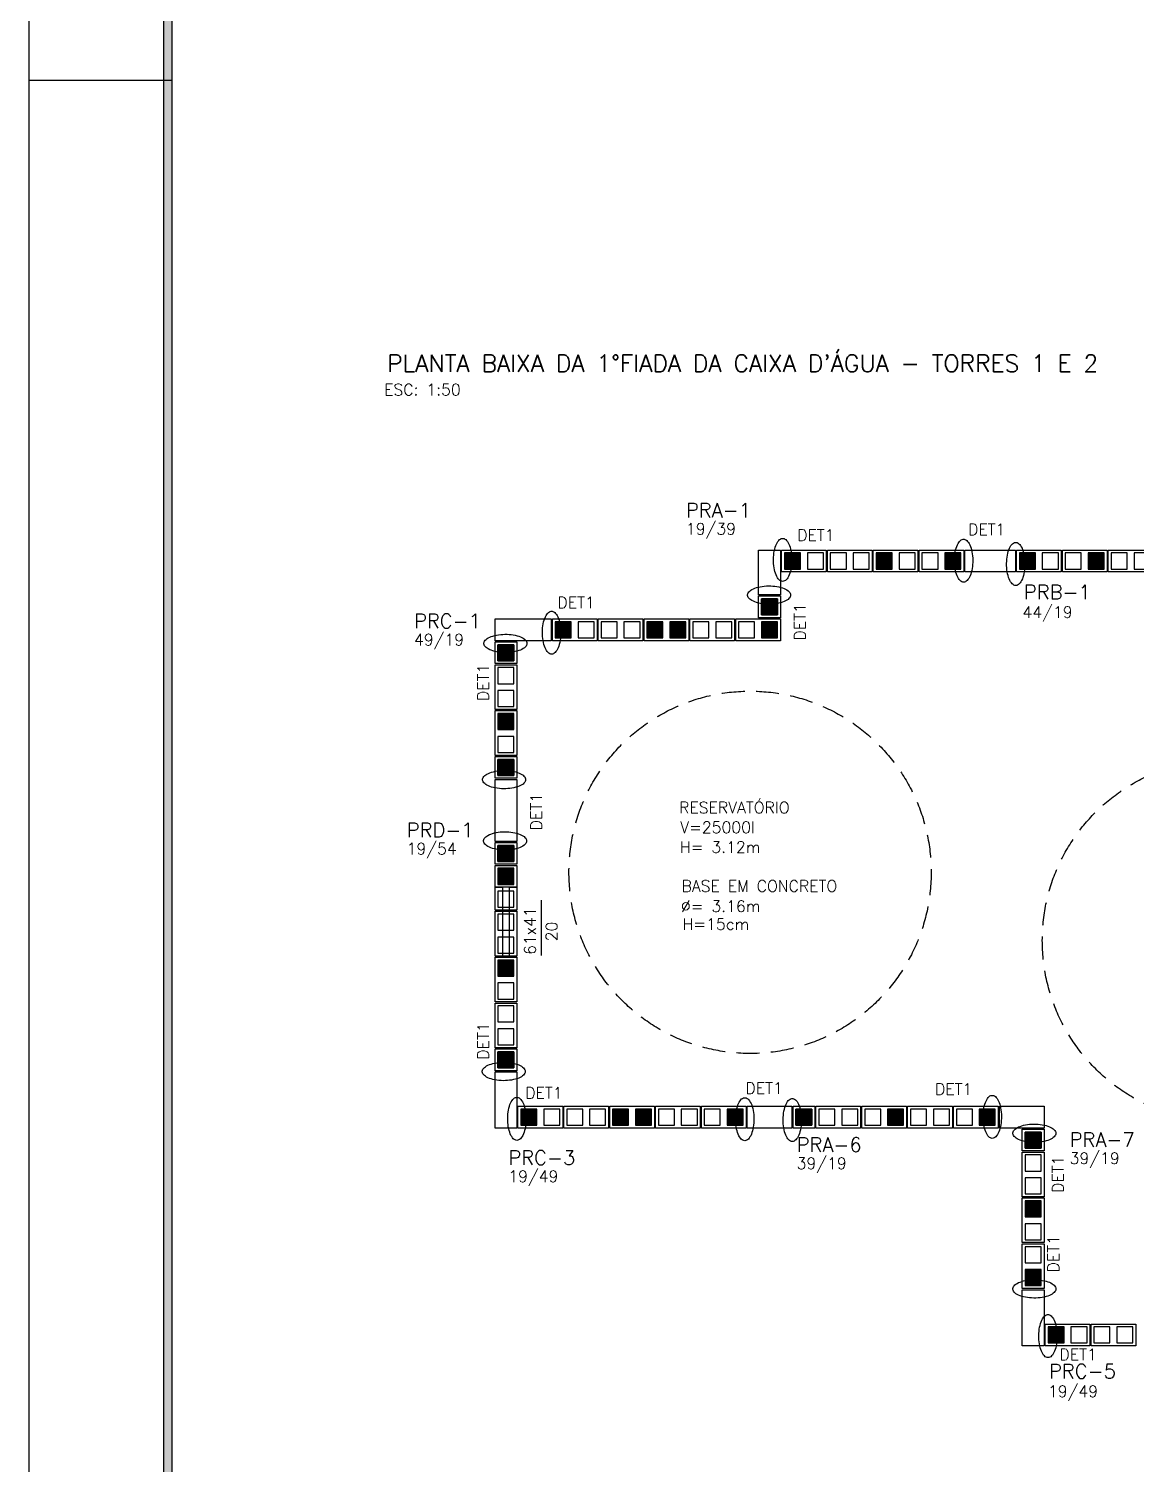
# Model space of a CAD drawing. Extents: x -334 to 5611, y 589 to 4794.
# Drawn here: x -334 to 632, y 2352 to 3604 of the extents above; entities that cross this region are included whole.
import ezdxf

# ---------------------------------------------------------------- set-up
doc = ezdxf.new("R2010")
doc.units = 0
doc.header["$LTSCALE"] = 100
doc.header["$MEASUREMENT"] = 0
doc.linetypes.add('ESTILO_TQS_0002', pattern=[0.3, 0.2, -0.1])
doc.layers.get('0').update_dxf_attribs({"color": 245, "linetype": 'CONTINUOUS'})
for name, color, linetype in [('12', 7, 'CONTINUOUS'), ('16', 5, 'CONTINUOUS'), ('207', 1, 'CONTINUOUS'), ('210', 7, 'ESTILO_TQS_0002'), ('216', 2, 'CONTINUOUS'), ('217', 3, 'CONTINUOUS'), ('221', 102, 'CONTINUOUS'), ('227', 3, 'CONTINUOUS'), ('231', 4, 'CONTINUOUS'), ('241', 7, 'CONTINUOUS'), ('3', 1, 'CONTINUOUS'), ('9', 3, 'CONTINUOUS')]:
    doc.layers.add(name, color=color, linetype=linetype)
doc.styles.get("Standard").update_dxf_attribs({"font": 'ROMANS.SHX'})

# ---------------------------------------------------------------- blocks, each defined once
blk = doc.blocks.new('B193919P', base_point=(-1203.916934, 902.886916))
at = {"layer": '216'}
blk.add_lwpolyline([(-1184.416934, 893.386916), (-1223.416934, 893.386916), (-1223.416934, 912.386916), (-1184.416934, 912.386916), (-1184.416934, 893.386916)], dxfattribs=at)
at = {"layer": '216', "linetype": 'ESTILO_TQS_0002'}
for points in [[(-1220.916934, 895.886916), (-1206.916934, 895.886916), (-1206.916934, 909.886916), (-1220.916934, 909.886916), (-1220.916934, 895.886916)], [(-1200.916934, 895.886916), (-1186.916934, 895.886916), (-1186.916934, 909.886916), (-1200.916934, 909.886916), (-1200.916934, 895.886916)]]:
    blk.add_lwpolyline(points, dxfattribs=at)
blk = doc.blocks.new('B191919P', base_point=(-1267.239216, 903.446329))
at = {"layer": '217'}
blk.add_lwpolyline([(-1257.739216, 912.946329), (-1257.739216, 893.946329), (-1276.739216, 893.946329), (-1276.739216, 912.946329), (-1257.739216, 912.946329)], dxfattribs=at)
at = {"layer": '217', "linetype": 'ESTILO_TQS_0002'}
blk.add_lwpolyline([(-1260.239216, 910.446329), (-1260.239216, 896.446329), (-1274.239216, 896.446329), (-1274.239216, 910.446329), (-1260.239216, 910.446329)], dxfattribs=at)
at = {"layer": '217'}
blk.add_circle((-1267.239216, 896.446329), 0.1, dxfattribs=at)
blk = doc.blocks.new('G10_14X14', base_point=(185.822034, 240.80352))
at = {"layer": '207'}
blk.add_circle((185.822034, 240.80352), 1.25, dxfattribs=at)
at = {"layer": '227'}
for p, q in [((192.572034, 247.55352), (179.072034, 247.55352)), ((179.072034, 247.55352), (179.072034, 234.05352)), ((192.322034, 247.30352), (179.322034, 247.30352)), ((179.322034, 247.30352), (179.322034, 234.30352)), ((192.072034, 247.05352), (179.572034, 247.05352)), ((179.572034, 247.05352), (179.572034, 234.55352)), ((191.822034, 246.80352), (179.822034, 246.80352)), ((179.822034, 246.80352), (179.822034, 234.80352)), ((191.572034, 246.55352), (180.072034, 246.55352)), ((180.072034, 246.55352), (180.072034, 235.05352)), ((191.322034, 246.30352), (180.322034, 246.30352)), ((180.322034, 246.30352), (180.322034, 235.30352)), ((191.072034, 246.05352), (180.572034, 246.05352)), ((180.572034, 246.05352), (180.572034, 235.55352)), ((190.822034, 245.80352), (180.822034, 245.80352)), ((180.822034, 245.80352), (180.822034, 235.80352)), ((190.572034, 245.55352), (181.072034, 245.55352)), ((181.072034, 245.55352), (181.072034, 236.05352)), ((190.322034, 245.30352), (181.322034, 245.30352)), ((181.322034, 245.30352), (181.322034, 236.30352)), ((190.072034, 245.05352), (181.572034, 245.05352)), ((181.572034, 245.05352), (181.572034, 236.55352)), ((189.822034, 244.80352), (181.822034, 244.80352)), ((181.822034, 244.80352), (181.822034, 236.80352)), ((189.572034, 244.55352), (182.072034, 244.55352)), ((182.072034, 244.55352), (182.072034, 237.05352)), ((189.322034, 244.30352), (182.322034, 244.30352)), ((182.322034, 244.30352), (182.322034, 237.30352)), ((189.072034, 244.05352), (182.572034, 244.05352)), ((182.572034, 244.05352), (182.572034, 237.55352)), ((188.822034, 243.80352), (182.822034, 243.80352)), ((182.822034, 243.80352), (182.822034, 237.80352)), ((188.572034, 243.55352), (183.072034, 243.55352)), ((183.072034, 243.55352), (183.072034, 238.05352)), ((183.072034, 238.05352), (188.572034, 238.05352)), ((188.322034, 243.30352), (183.322034, 243.30352)), ((183.322034, 243.30352), (183.322034, 238.30352)), ((183.322034, 238.30352), (188.322034, 238.30352)), ((188.072034, 243.05352), (183.572034, 243.05352)), ((183.572034, 243.05352), (183.572034, 238.55352)), ((183.572034, 238.55352), (188.072034, 238.55352)), ((187.822034, 242.80352), (183.822034, 242.80352)), ((183.822034, 242.80352), (183.822034, 238.80352)), ((183.822034, 238.80352), (187.822034, 238.80352)), ((187.572034, 242.55352), (184.072034, 242.55352)), ((184.072034, 242.55352), (184.072034, 239.05352)), ((184.072034, 239.05352), (187.572034, 239.05352)), ((187.322034, 242.30352), (184.322034, 242.30352)), ((184.322034, 242.30352), (184.322034, 239.30352)), ((184.322034, 239.30352), (187.322034, 239.30352)), ((187.072034, 242.05352), (184.572034, 242.05352)), ((184.572034, 242.05352), (184.572034, 239.55352)), ((184.572034, 239.55352), (187.072034, 239.55352)), ((187.072034, 239.55352), (187.072034, 242.05352)), ((187.322034, 239.30352), (187.322034, 242.30352)), ((187.572034, 239.05352), (187.572034, 242.55352)), ((187.822034, 238.80352), (187.822034, 242.80352)), ((188.072034, 238.55352), (188.072034, 243.05352)), ((188.322034, 238.30352), (188.322034, 243.30352)), ((188.572034, 238.05352), (188.572034, 243.55352)), ((188.822034, 237.80352), (188.822034, 243.80352)), ((189.072034, 237.55352), (189.072034, 244.05352)), ((189.322034, 237.30352), (189.322034, 244.30352)), ((189.572034, 237.05352), (189.572034, 244.55352)), ((189.822034, 236.80352), (189.822034, 244.80352)), ((190.072034, 236.55352), (190.072034, 245.05352)), ((190.322034, 236.30352), (190.322034, 245.30352)), ((190.572034, 236.05352), (190.572034, 245.55352)), ((190.822034, 235.80352), (190.822034, 245.80352)), ((191.072034, 235.55352), (191.072034, 246.05352)), ((191.322034, 235.30352), (191.322034, 246.30352)), ((191.572034, 235.05352), (191.572034, 246.55352)), ((191.822034, 234.80352), (191.822034, 246.80352)), ((192.072034, 234.55352), (192.072034, 247.05352)), ((192.322034, 234.30352), (192.322034, 247.30352)), ((192.572034, 234.05352), (192.572034, 247.55352)), ((179.072034, 234.05352), (192.572034, 234.05352)), ((179.322034, 234.30352), (192.322034, 234.30352)), ((179.572034, 234.55352), (192.072034, 234.55352)), ((179.822034, 234.80352), (191.822034, 234.80352)), ((180.072034, 235.05352), (191.572034, 235.05352)), ((180.322034, 235.30352), (191.322034, 235.30352)), ((180.572034, 235.55352), (191.072034, 235.55352)), ((180.822034, 235.80352), (190.822034, 235.80352)), ((181.072034, 236.05352), (190.572034, 236.05352)), ((181.322034, 236.30352), (190.322034, 236.30352)), ((181.572034, 236.55352), (190.072034, 236.55352)), ((181.822034, 236.80352), (189.822034, 236.80352)), ((182.072034, 237.05352), (189.572034, 237.05352)), ((182.322034, 237.30352), (189.322034, 237.30352)), ((182.572034, 237.55352), (189.072034, 237.55352)), ((182.822034, 237.80352), (188.822034, 237.80352))]:
    blk.add_line(p, q, dxfattribs=at)
blk.add_lwpolyline([(192.822034, 233.80352), (192.822034, 247.80352), (178.822034, 247.80352), (178.822034, 233.80352), (192.822034, 233.80352)], dxfattribs=at)
at = {"layer": '207'}
blk.add_text('10', height=1, dxfattribs=at).set_placement((184.996223, 240.346263))

msp = doc.modelspace()

# ---------------------------------------------------------------- linework, layer by layer
msp.add_line((-334.197108, 3558.673244), (-209.197108, 3558.673244))
for points in [[(-334.197108, 588.673244), (5610.802892, 588.673244), (5610.802892, 4793.673244), (-334.197108, 4793.673244), (-334.197108, 588.673244)], [(5560.802892, 638.673244), (5560.802892, 631.673244), (-216.197108, 631.673244), (-216.197108, 4750.673244), (5560.802892, 4750.673244), (5560.802892, 4743.673244), (-209.197108, 4743.673244), (-209.197108, 638.673244), (5560.802892, 638.673244)], [(-209.197108, 638.673244), (5560.802892, 638.673244), (5560.802892, 4743.673244), (-209.197108, 4743.673244), (-209.197108, 638.673244)], [(323.656157, 3121.521675), (322.859613, 3121.614957), (322.070987, 3121.893877), (321.298114, 3122.355663), (320.548677, 3122.995726), (319.830123, 3123.807704), (319.149594, 3124.783527), (318.513853, 3125.913497), (317.929219, 3127.186384), (317.401502, 3128.589538), (316.935946, 3130.109013), (316.537179, 3131.729708), (316.209163, 3133.435516), (315.955159, 3135.209484), (315.777691, 3137.033981), (315.678522, 3138.890875), (315.658639, 3140.761711), (315.718239, 3142.627896), (315.85673, 3144.470882), (316.072734, 3146.272354), (316.364106, 3148.014408), (316.72795, 3149.679729), (317.160649, 3151.251769), (317.657904, 3152.714902), (318.214772, 3154.054588), (318.825719, 3155.257512), (319.484673, 3156.311719), (320.185085, 3157.206732), (320.919994, 3157.933655), (321.682096, 3158.485265), (322.463818, 3158.85608), (323.257389, 3159.042413), (324.054924, 3159.042413), (324.848495, 3158.85608), (325.630217, 3158.485265), (326.392319, 3157.933655), (327.127228, 3157.206732), (327.82764, 3156.311719), (328.486594, 3155.257512), (329.097541, 3154.054588), (329.654409, 3152.714902), (330.151664, 3151.251769), (330.584363, 3149.679729), (330.948207, 3148.014408), (331.239579, 3146.272354), (331.455583, 3144.470882), (331.594074, 3142.627896), (331.653674, 3140.761711), (331.633791, 3138.890875), (331.534622, 3137.033981), (331.357154, 3135.209484), (331.10315, 3133.435516), (330.775134, 3131.729708), (330.376367, 3130.109013), (329.910811, 3128.589538), (329.383094, 3127.186384), (328.79846, 3125.913497), (328.162719, 3124.783527), (327.48219, 3123.807704), (326.763636, 3122.995726), (326.014199, 3122.355663), (325.241326, 3121.893877), (324.4527, 3121.614957), (323.656157, 3121.521675)], [(481.512864, 3120.778355), (480.716321, 3120.871637), (479.927694, 3121.150558), (479.154821, 3121.612344), (478.405384, 3122.252406), (477.68683, 3123.064384), (477.006301, 3124.040207), (476.370561, 3125.170177), (475.785926, 3126.443065), (475.258209, 3127.846218), (474.792653, 3129.365693), (474.393886, 3130.986388), (474.06587, 3132.692197), (473.811866, 3134.466164), (473.634398, 3136.290662), (473.53523, 3138.147556), (473.515347, 3140.018391), (473.574946, 3141.884576), (473.713437, 3143.727563), (473.929441, 3145.529035), (474.220814, 3147.271088), (474.584657, 3148.93641), (475.017357, 3150.508449), (475.514611, 3151.971582), (476.071479, 3153.311268), (476.682426, 3154.514192), (477.34138, 3155.568399), (478.041792, 3156.463412), (478.776701, 3157.190336), (479.538804, 3157.741946), (480.320525, 3158.11276), (481.114097, 3158.299093), (481.911631, 3158.299093), (482.705202, 3158.11276), (483.486924, 3157.741946), (484.249026, 3157.190336), (484.983935, 3156.463412), (485.684347, 3155.568399), (486.343301, 3154.514192), (486.954248, 3153.311268), (487.511116, 3151.971582), (488.008371, 3150.508449), (488.44107, 3148.93641), (488.804914, 3147.271088), (489.096286, 3145.529035), (489.312291, 3143.727563), (489.450781, 3141.884576), (489.510381, 3140.018391), (489.490498, 3138.147556), (489.39133, 3136.290662), (489.213861, 3134.466164), (488.959857, 3132.692197), (488.631842, 3130.986388), (488.233074, 3129.365693), (487.767519, 3127.846218), (487.239801, 3126.443065), (486.655167, 3125.170177), (486.019426, 3124.040207), (485.338897, 3123.064384), (484.620344, 3122.252406), (483.870906, 3121.612344), (483.098034, 3121.150558), (482.309407, 3120.871637), (481.512864, 3120.778355)], [(527.04554, 3117.997734), (526.248997, 3118.091016), (525.46037, 3118.369936), (524.687498, 3118.831722), (523.93806, 3119.471785), (523.219507, 3120.283763), (522.538978, 3121.259586), (521.903237, 3122.389556), (521.318603, 3123.662443), (520.790886, 3125.065597), (520.32533, 3126.585072), (519.926563, 3128.205767), (519.598547, 3129.911575), (519.344543, 3131.685543), (519.167075, 3133.51004), (519.067906, 3135.366934), (519.048023, 3137.23777), (519.107623, 3139.103955), (519.246113, 3140.946941), (519.462118, 3142.748413), (519.75349, 3144.490467), (520.117334, 3146.155788), (520.550033, 3147.727828), (521.047288, 3149.190961), (521.604156, 3150.530647), (522.215103, 3151.733571), (522.874057, 3152.787778), (523.574469, 3153.682791), (524.309378, 3154.409714), (525.07148, 3154.961324), (525.853202, 3155.332139), (526.646773, 3155.518472), (527.444308, 3155.518472), (528.237879, 3155.332139), (529.0196, 3154.961324), (529.781703, 3154.409714), (530.516612, 3153.682791), (531.217024, 3152.787778), (531.875978, 3151.733571), (532.486925, 3150.530647), (533.043793, 3149.190961), (533.541047, 3147.727828), (533.973747, 3146.155788), (534.337591, 3144.490467), (534.628963, 3142.748413), (534.844967, 3140.946941), (534.983458, 3139.103955), (535.043058, 3137.23777), (535.023174, 3135.366934), (534.924006, 3133.51004), (534.746538, 3131.685543), (534.492534, 3129.911575), (534.164518, 3128.205767), (533.765751, 3126.585072), (533.300195, 3125.065597), (532.772478, 3123.662443), (532.187844, 3122.389556), (531.552103, 3121.259586), (530.871574, 3120.283763), (530.15302, 3119.471785), (529.403583, 3118.831722), (528.63071, 3118.369936), (527.842083, 3118.091016), (527.04554, 3117.997734)], [(330.601014, 3109.600394), (330.507732, 3108.803851), (330.228812, 3108.015224), (329.767025, 3107.242352), (329.126963, 3106.492914), (328.314985, 3105.774361), (327.339162, 3105.093832), (326.209192, 3104.458091), (324.936305, 3103.873457), (323.533151, 3103.345739), (322.013676, 3102.880184), (320.392981, 3102.481416), (318.687173, 3102.153401), (316.913205, 3101.899397), (315.088708, 3101.721929), (313.231814, 3101.62276), (311.360978, 3101.602877), (309.494793, 3101.662477), (307.651807, 3101.800967), (305.850335, 3102.016972), (304.108281, 3102.308344), (302.442959, 3102.672188), (300.87092, 3103.104887), (299.407787, 3103.602142), (298.068101, 3104.15901), (296.865177, 3104.769957), (295.81097, 3105.428911), (294.915957, 3106.129323), (294.189033, 3106.864232), (293.637423, 3107.626334), (293.266609, 3108.408056), (293.080276, 3109.201627), (293.080276, 3109.999162), (293.266609, 3110.792733), (293.637423, 3111.574454), (294.189033, 3112.336557), (294.915957, 3113.071466), (295.81097, 3113.771878), (296.865177, 3114.430832), (298.068101, 3115.041779), (299.407787, 3115.598647), (300.87092, 3116.095901), (302.442959, 3116.528601), (304.108281, 3116.892445), (305.850335, 3117.183817), (307.651807, 3117.399821), (309.494793, 3117.538312), (311.360978, 3117.597911), (313.231814, 3117.578028), (315.088708, 3117.47886), (316.913205, 3117.301392), (318.687173, 3117.047388), (320.392981, 3116.719372), (322.013676, 3116.320605), (323.533151, 3115.855049), (324.936305, 3115.327332), (326.209192, 3114.742698), (327.339162, 3114.106957), (328.314985, 3113.426428), (329.126963, 3112.707874), (329.767025, 3111.958437), (330.228812, 3111.185564), (330.507732, 3110.396937), (330.601014, 3109.600394)], [(122.04554, 3057.997734), (121.248997, 3058.091016), (120.46037, 3058.369936), (119.687498, 3058.831722), (118.93806, 3059.471785), (118.219507, 3060.283763), (117.538978, 3061.259586), (116.903237, 3062.389556), (116.318603, 3063.662443), (115.790886, 3065.065597), (115.32533, 3066.585072), (114.926563, 3068.205767), (114.598547, 3069.911575), (114.344543, 3071.685543), (114.167075, 3073.51004), (114.067906, 3075.366934), (114.048023, 3077.23777), (114.107623, 3079.103955), (114.246113, 3080.946941), (114.462118, 3082.748413), (114.75349, 3084.490467), (115.117334, 3086.155788), (115.550033, 3087.727828), (116.047288, 3089.190961), (116.604156, 3090.530647), (117.215103, 3091.733571), (117.874057, 3092.787778), (118.574469, 3093.682791), (119.309378, 3094.409714), (120.07148, 3094.961324), (120.853202, 3095.332139), (121.646773, 3095.518472), (122.444308, 3095.518472), (123.237879, 3095.332139), (124.0196, 3094.961324), (124.781703, 3094.409714), (125.516612, 3093.682791), (126.217024, 3092.787778), (126.875978, 3091.733571), (127.486925, 3090.530647), (128.043793, 3089.190961), (128.541047, 3087.727828), (128.973747, 3086.155788), (129.337591, 3084.490467), (129.628963, 3082.748413), (129.844967, 3080.946941), (129.983458, 3079.103955), (130.043058, 3077.23777), (130.023174, 3075.366934), (129.924006, 3073.51004), (129.746538, 3071.685543), (129.492534, 3069.911575), (129.164518, 3068.205767), (128.765751, 3066.585072), (128.300195, 3065.065597), (127.772478, 3063.662443), (127.187844, 3062.389556), (126.552103, 3061.259586), (125.871574, 3060.283763), (125.15302, 3059.471785), (124.403583, 3058.831722), (123.63071, 3058.369936), (122.842083, 3058.091016), (122.04554, 3057.997734)], [(100.570073, 3067.418904), (100.47679, 3066.62236), (100.19787, 3065.833734), (99.736084, 3065.060861), (99.096022, 3064.311424), (98.284044, 3063.59287), (97.308221, 3062.912341), (96.178251, 3062.2766), (94.905363, 3061.691966), (93.50221, 3061.164249), (91.982735, 3060.698693), (90.362039, 3060.299926), (88.656231, 3059.97191), (86.882264, 3059.717906), (85.057766, 3059.540438), (83.200872, 3059.441269), (81.330036, 3059.421386), (79.463852, 3059.480986), (77.620865, 3059.619477), (75.819393, 3059.835481), (74.07734, 3060.126853), (72.412018, 3060.490697), (70.839979, 3060.923396), (69.376846, 3061.420651), (68.03716, 3061.977519), (66.834236, 3062.588466), (65.780029, 3063.24742), (64.885016, 3063.947832), (64.158092, 3064.682741), (63.606482, 3065.444843), (63.235668, 3066.226565), (63.049335, 3067.020136), (63.049335, 3067.817671), (63.235668, 3068.611242), (63.606482, 3069.392964), (64.158092, 3070.155066), (64.885016, 3070.889975), (65.780029, 3071.590387), (66.834236, 3072.249341), (68.03716, 3072.860288), (69.376846, 3073.417156), (70.839979, 3073.914411), (72.412018, 3074.34711), (74.07734, 3074.710954), (75.819393, 3075.002326), (77.620865, 3075.21833), (79.463852, 3075.356821), (81.330036, 3075.416421), (83.200872, 3075.396538), (85.057766, 3075.297369), (86.882264, 3075.119901), (88.656231, 3074.865897), (90.362039, 3074.537881), (91.982735, 3074.139114), (93.50221, 3073.673558), (94.905363, 3073.145841), (96.178251, 3072.561207), (97.308221, 3071.925466), (98.284044, 3071.244937), (99.096022, 3070.526383), (99.736084, 3069.776946), (100.19787, 3069.004073), (100.47679, 3068.215447), (100.570073, 3067.418904)], [(99.391639, 2948.654184), (99.298357, 2947.857641), (99.019436, 2947.069014), (98.55765, 2946.296142), (97.917588, 2945.546704), (97.10561, 2944.828151), (96.129787, 2944.147622), (94.999817, 2943.511881), (93.72693, 2942.927247), (92.323776, 2942.399529), (90.804301, 2941.933974), (89.183606, 2941.535206), (87.477798, 2941.207191), (85.70383, 2940.953187), (83.879332, 2940.775718), (82.022439, 2940.67655), (80.151603, 2940.656667), (78.285418, 2940.716267), (76.442431, 2940.854757), (74.640959, 2941.070762), (72.898906, 2941.362134), (71.233584, 2941.725978), (69.661545, 2942.158677), (68.198412, 2942.655932), (66.858726, 2943.2128), (65.655802, 2943.823747), (64.601595, 2944.482701), (63.706582, 2945.183113), (62.979658, 2945.918022), (62.428048, 2946.680124), (62.057234, 2947.461845), (61.870901, 2948.255417), (61.870901, 2949.052951), (62.057234, 2949.846523), (62.428048, 2950.628244), (62.979658, 2951.390347), (63.706582, 2952.125256), (64.601595, 2952.825668), (65.655802, 2953.484622), (66.858726, 2954.095569), (68.198412, 2954.652437), (69.661545, 2955.149691), (71.233584, 2955.582391), (72.898906, 2955.946234), (74.640959, 2956.237606), (76.442431, 2956.453611), (78.285418, 2956.592102), (80.151603, 2956.651701), (82.022439, 2956.631818), (83.879332, 2956.53265), (85.70383, 2956.355182), (87.477798, 2956.101178), (89.183606, 2955.773162), (90.804301, 2955.374395), (92.323776, 2954.908839), (93.72693, 2954.381122), (94.999817, 2953.796487), (96.129787, 2953.160747), (97.10561, 2952.480218), (97.917588, 2951.761664), (98.55765, 2951.012227), (99.019436, 2950.239354), (99.298357, 2949.450727), (99.391639, 2948.654184)], [(100.260508, 2895.211), (100.167226, 2894.414457), (99.888305, 2893.62583), (99.426519, 2892.852958), (98.786457, 2892.10352), (97.974479, 2891.384967), (96.998656, 2890.704438), (95.868686, 2890.068697), (94.595799, 2889.484063), (93.192645, 2888.956345), (91.67317, 2888.49079), (90.052475, 2888.092022), (88.346667, 2887.764007), (86.572699, 2887.510003), (84.748202, 2887.332535), (82.891308, 2887.233366), (81.020472, 2887.213483), (79.154287, 2887.273083), (77.3113, 2887.411573), (75.509829, 2887.627578), (73.767775, 2887.91895), (72.102453, 2888.282794), (70.530414, 2888.715493), (69.067281, 2889.212748), (67.727595, 2889.769616), (66.524671, 2890.380563), (65.470464, 2891.039517), (64.575451, 2891.739929), (63.848527, 2892.474838), (63.296917, 2893.23694), (62.926103, 2894.018662), (62.73977, 2894.812233), (62.73977, 2895.609768), (62.926103, 2896.403339), (63.296917, 2897.18506), (63.848527, 2897.947163), (64.575451, 2898.682072), (65.470464, 2899.382484), (66.524671, 2900.041438), (67.727595, 2900.652385), (69.067281, 2901.209253), (70.530414, 2901.706507), (72.102453, 2902.139207), (73.767775, 2902.503051), (75.509829, 2902.794423), (77.3113, 2903.010427), (79.154287, 2903.148918), (81.020472, 2903.208517), (82.891308, 2903.188634), (84.748202, 2903.089466), (86.572699, 2902.911998), (88.346667, 2902.657994), (90.052475, 2902.329978), (91.67317, 2901.931211), (93.192645, 2901.465655), (94.595799, 2900.937938), (95.868686, 2900.353304), (96.998656, 2899.717563), (97.974479, 2899.037034), (98.786457, 2898.31848), (99.426519, 2897.569043), (99.888305, 2896.79617), (100.167226, 2896.007543), (100.260508, 2895.211)], [(99.064452, 2694.097265), (98.97117, 2693.300722), (98.69225, 2692.512095), (98.230464, 2691.739222), (97.590401, 2690.989785), (96.778423, 2690.271231), (95.8026, 2689.590702), (94.67263, 2688.954962), (93.399743, 2688.370327), (91.996589, 2687.84261), (90.477114, 2687.377054), (88.856419, 2686.978287), (87.150611, 2686.650271), (85.376643, 2686.396267), (83.552146, 2686.218799), (81.695252, 2686.119631), (79.824416, 2686.099748), (77.958231, 2686.159347), (76.115245, 2686.297838), (74.313773, 2686.513842), (72.571719, 2686.805215), (70.906398, 2687.169058), (69.334358, 2687.601758), (67.871225, 2688.099012), (66.531539, 2688.65588), (65.328615, 2689.266827), (64.274408, 2689.925781), (63.379395, 2690.626193), (62.652472, 2691.361102), (62.100862, 2692.123205), (61.730047, 2692.904926), (61.543714, 2693.698498), (61.543714, 2694.496032), (61.730047, 2695.289604), (62.100862, 2696.071325), (62.652472, 2696.833427), (63.379395, 2697.568336), (64.274408, 2698.268748), (65.328615, 2698.927702), (66.531539, 2699.538649), (67.871225, 2700.095517), (69.334358, 2700.592772), (70.906398, 2701.025471), (72.571719, 2701.389315), (74.313773, 2701.680687), (76.115245, 2701.896692), (77.958231, 2702.035182), (79.824416, 2702.094782), (81.695252, 2702.074899), (83.552146, 2701.975731), (85.376643, 2701.798262), (87.150611, 2701.544258), (88.856419, 2701.216243), (90.477114, 2700.817475), (91.996589, 2700.35192), (93.399743, 2699.824202), (94.67263, 2699.239568), (95.8026, 2698.603827), (96.778423, 2697.923298), (97.590401, 2697.204745), (98.230464, 2696.455307), (98.69225, 2695.682435), (98.97117, 2694.893808), (99.064452, 2694.097265)], [(91.725425, 2634.025996), (90.928882, 2634.119278), (90.140256, 2634.398199), (89.367383, 2634.859985), (88.617946, 2635.500047), (87.899392, 2636.312025), (87.218863, 2637.287848), (86.583122, 2638.417818), (85.998488, 2639.690705), (85.470771, 2641.093859), (85.005215, 2642.613334), (84.606448, 2644.234029), (84.278432, 2645.939837), (84.024428, 2647.713805), (83.84696, 2649.538302), (83.747791, 2651.395196), (83.727908, 2653.266032), (83.787508, 2655.132217), (83.925998, 2656.975203), (84.142003, 2658.776675), (84.433375, 2660.518729), (84.797219, 2662.184051), (85.229918, 2663.75609), (85.727173, 2665.219223), (86.284041, 2666.558909), (86.894988, 2667.761833), (87.553942, 2668.81604), (88.254354, 2669.711053), (88.989263, 2670.437977), (89.751365, 2670.989587), (90.533087, 2671.360401), (91.326658, 2671.546734), (92.124193, 2671.546734), (92.917764, 2671.360401), (93.699486, 2670.989587), (94.461588, 2670.437977), (95.196497, 2669.711053), (95.896909, 2668.81604), (96.555863, 2667.761833), (97.16681, 2666.558909), (97.723678, 2665.219223), (98.220933, 2663.75609), (98.653632, 2662.184051), (99.017476, 2660.518729), (99.308848, 2658.776675), (99.524852, 2656.975203), (99.663343, 2655.132217), (99.722943, 2653.266032), (99.70306, 2651.395196), (99.603891, 2649.538302), (99.426423, 2647.713805), (99.172419, 2645.939837), (98.844403, 2644.234029), (98.445636, 2642.613334), (97.98008, 2641.093859), (97.452363, 2639.690705), (96.867729, 2638.417818), (96.231988, 2637.287848), (95.551459, 2636.312025), (94.832905, 2635.500047), (94.083468, 2634.859985), (93.310595, 2634.398199), (92.521969, 2634.119278), (91.725425, 2634.025996)], [(290.611423, 2633.729075), (289.81488, 2633.822358), (289.026254, 2634.101278), (288.253381, 2634.563064), (287.503944, 2635.203127), (286.78539, 2636.015104), (286.104861, 2636.990927), (285.46912, 2638.120897), (284.884486, 2639.393785), (284.356769, 2640.796938), (283.891213, 2642.316413), (283.492446, 2643.937109), (283.16443, 2645.642917), (282.910426, 2647.416885), (282.732958, 2649.241382), (282.633789, 2651.098276), (282.613906, 2652.969112), (282.673506, 2654.835296), (282.811997, 2656.678283), (283.028001, 2658.479755), (283.319373, 2660.221808), (283.683217, 2661.88713), (284.115916, 2663.459169), (284.613171, 2664.922303), (285.170039, 2666.261988), (285.780986, 2667.464912), (286.43994, 2668.519119), (287.140352, 2669.414132), (287.875261, 2670.141056), (288.637363, 2670.692666), (289.419085, 2671.06348), (290.212656, 2671.249813), (291.010191, 2671.249813), (291.803762, 2671.06348), (292.585484, 2670.692666), (293.347586, 2670.141056), (294.082495, 2669.414132), (294.782907, 2668.519119), (295.441861, 2667.464912), (296.052808, 2666.261988), (296.609676, 2664.922303), (297.106931, 2663.459169), (297.53963, 2661.88713), (297.903474, 2660.221808), (298.194846, 2658.479755), (298.41085, 2656.678283), (298.549341, 2654.835296), (298.608941, 2652.969112), (298.589058, 2651.098276), (298.489889, 2649.241382), (298.312421, 2647.416885), (298.058417, 2645.642917), (297.730401, 2643.937109), (297.331634, 2642.316413), (296.866078, 2640.796938), (296.338361, 2639.393785), (295.753727, 2638.120897), (295.117986, 2636.990927), (294.437457, 2636.015104), (293.718903, 2635.203127), (292.969466, 2634.563064), (292.196593, 2634.101278), (291.407967, 2633.822358), (290.611423, 2633.729075)], [(332.04554, 2632.997734), (331.248997, 2633.091016), (330.46037, 2633.369936), (329.687498, 2633.831722), (328.93806, 2634.471785), (328.219507, 2635.283763), (327.538978, 2636.259586), (326.903237, 2637.389556), (326.318603, 2638.662443), (325.790886, 2640.065597), (325.32533, 2641.585072), (324.926563, 2643.205767), (324.598547, 2644.911575), (324.344543, 2646.685543), (324.167075, 2648.51004), (324.067906, 2650.366934), (324.048023, 2652.23777), (324.107623, 2654.103955), (324.246113, 2655.946941), (324.462118, 2657.748413), (324.75349, 2659.490467), (325.117334, 2661.155788), (325.550033, 2662.727828), (326.047288, 2664.190961), (326.604156, 2665.530647), (327.215103, 2666.733571), (327.874057, 2667.787778), (328.574469, 2668.682791), (329.309378, 2669.409714), (330.07148, 2669.961324), (330.853202, 2670.332139), (331.646773, 2670.518472), (332.444308, 2670.518472), (333.237879, 2670.332139), (334.0196, 2669.961324), (334.781703, 2669.409714), (335.516612, 2668.682791), (336.217024, 2667.787778), (336.875978, 2666.733571), (337.486925, 2665.530647), (338.043793, 2664.190961), (338.541047, 2662.727828), (338.973747, 2661.155788), (339.337591, 2659.490467), (339.628963, 2657.748413), (339.844967, 2655.946941), (339.983458, 2654.103955), (340.043058, 2652.23777), (340.023174, 2650.366934), (339.924006, 2648.51004), (339.746538, 2646.685543), (339.492534, 2644.911575), (339.164518, 2643.205767), (338.765751, 2641.585072), (338.300195, 2640.065597), (337.772478, 2638.662443), (337.187844, 2637.389556), (336.552103, 2636.259586), (335.871574, 2635.283763), (335.15302, 2634.471785), (334.403583, 2633.831722), (333.63071, 2633.369936), (332.842083, 2633.091016), (332.04554, 2632.997734)], [(506.512864, 2635.778355), (505.716321, 2635.871637), (504.927694, 2636.150558), (504.154821, 2636.612344), (503.405384, 2637.252406), (502.68683, 2638.064384), (502.006301, 2639.040207), (501.370561, 2640.170177), (500.785926, 2641.443065), (500.258209, 2642.846218), (499.792653, 2644.365693), (499.393886, 2645.986388), (499.06587, 2647.692197), (498.811866, 2649.466164), (498.634398, 2651.290662), (498.53523, 2653.147556), (498.515347, 2655.018391), (498.574946, 2656.884576), (498.713437, 2658.727563), (498.929441, 2660.529035), (499.220814, 2662.271088), (499.584657, 2663.93641), (500.017357, 2665.508449), (500.514611, 2666.971582), (501.071479, 2668.311268), (501.682426, 2669.514192), (502.34138, 2670.568399), (503.041792, 2671.463412), (503.776701, 2672.190336), (504.538804, 2672.741946), (505.320525, 2673.11276), (506.114097, 2673.299093), (506.911631, 2673.299093), (507.705202, 2673.11276), (508.486924, 2672.741946), (509.249026, 2672.190336), (509.983935, 2671.463412), (510.684347, 2670.568399), (511.343301, 2669.514192), (511.954248, 2668.311268), (512.511116, 2666.971582), (513.008371, 2665.508449), (513.44107, 2663.93641), (513.804914, 2662.271088), (514.096286, 2660.529035), (514.312291, 2658.727563), (514.450781, 2656.884576), (514.510381, 2655.018391), (514.490498, 2653.147556), (514.39133, 2651.290662), (514.213861, 2649.466164), (513.959857, 2647.692197), (513.631842, 2645.986388), (513.233074, 2644.365693), (512.767519, 2642.846218), (512.239801, 2641.443065), (511.655167, 2640.170177), (511.019426, 2639.040207), (510.338897, 2638.064384), (509.620344, 2637.252406), (508.870906, 2636.612344), (508.098034, 2636.150558), (507.309407, 2635.871637), (506.512864, 2635.778355)], [(562.065266, 2640.253132), (561.971984, 2639.456589), (561.693064, 2638.667962), (561.231277, 2637.89509), (560.591215, 2637.145652), (559.779237, 2636.427099), (558.803414, 2635.74657), (557.673444, 2635.110829), (556.400557, 2634.526195), (554.997403, 2633.998477), (553.477928, 2633.532922), (551.857233, 2633.134154), (550.151425, 2632.806139), (548.377457, 2632.552135), (546.55296, 2632.374667), (544.696066, 2632.275498), (542.82523, 2632.255615), (540.959045, 2632.315215), (539.116059, 2632.453705), (537.314587, 2632.66971), (535.572533, 2632.961082), (533.907211, 2633.324926), (532.335172, 2633.757625), (530.872039, 2634.25488), (529.532353, 2634.811748), (528.329429, 2635.422695), (527.275222, 2636.081649), (526.380209, 2636.782061), (525.653285, 2637.51697), (525.101675, 2638.279072), (524.730861, 2639.060794), (524.544528, 2639.854365), (524.544528, 2640.6519), (524.730861, 2641.445471), (525.101675, 2642.227192), (525.653285, 2642.989295), (526.380209, 2643.724204), (527.275222, 2644.424616), (528.329429, 2645.08357), (529.532353, 2645.694517), (530.872039, 2646.251385), (532.335172, 2646.748639), (533.907211, 2647.181339), (535.572533, 2647.545182), (537.314587, 2647.836555), (539.116059, 2648.052559), (540.959045, 2648.19105), (542.82523, 2648.250649), (544.696066, 2648.230766), (546.55296, 2648.131598), (548.377457, 2647.95413), (550.151425, 2647.700126), (551.857233, 2647.37211), (553.477928, 2646.973343), (554.997403, 2646.507787), (556.400557, 2645.98007), (557.673444, 2645.395436), (558.803414, 2644.759695), (559.779237, 2644.079166), (560.591215, 2643.360612), (561.231277, 2642.611175), (561.693064, 2641.838302), (561.971984, 2641.049675), (562.065266, 2640.253132)], [(562.014651, 2504.505285), (561.921368, 2503.708742), (561.642448, 2502.920115), (561.180662, 2502.147243), (560.540599, 2501.397805), (559.728622, 2500.679252), (558.752799, 2499.998723), (557.622829, 2499.362982), (556.349941, 2498.778348), (554.946788, 2498.25063), (553.427313, 2497.785075), (551.806617, 2497.386307), (550.100809, 2497.058292), (548.326841, 2496.804288), (546.502344, 2496.626819), (544.64545, 2496.527651), (542.774614, 2496.507768), (540.90843, 2496.567368), (539.065443, 2496.705858), (537.263971, 2496.921863), (535.521918, 2497.213235), (533.856596, 2497.577079), (532.284557, 2498.009778), (530.821423, 2498.507033), (529.481738, 2499.063901), (528.278814, 2499.674848), (527.224607, 2500.333802), (526.329594, 2501.034214), (525.60267, 2501.769123), (525.05106, 2502.531225), (524.680246, 2503.312947), (524.493913, 2504.106518), (524.493913, 2504.904052), (524.680246, 2505.697624), (525.05106, 2506.479345), (525.60267, 2507.241448), (526.329594, 2507.976357), (527.224607, 2508.676769), (528.278814, 2509.335723), (529.481738, 2509.94667), (530.821423, 2510.503538), (532.284557, 2511.000792), (533.856596, 2511.433492), (535.521918, 2511.797335), (537.263971, 2512.088708), (539.065443, 2512.304712), (540.90843, 2512.443203), (542.774614, 2512.502802), (544.64545, 2512.482919), (546.502344, 2512.383751), (548.326841, 2512.206283), (550.100809, 2511.952279), (551.806617, 2511.624263), (553.427313, 2511.225496), (554.946788, 2510.75994), (556.349941, 2510.232223), (557.622829, 2509.647588), (558.752799, 2509.011848), (559.728622, 2508.331319), (560.540599, 2507.612765), (561.180662, 2506.863328), (561.642448, 2506.090455), (561.921368, 2505.301828), (562.014651, 2504.505285)], [(555.139132, 2444.555181), (554.342589, 2444.648464), (553.553962, 2444.927384), (552.78109, 2445.38917), (552.031652, 2446.029233), (551.313099, 2446.84121), (550.63257, 2447.817033), (549.996829, 2448.947003), (549.412195, 2450.219891), (548.884477, 2451.623044), (548.418922, 2453.142519), (548.020154, 2454.763215), (547.692139, 2456.469023), (547.438135, 2458.242991), (547.260667, 2460.067488), (547.161498, 2461.924382), (547.141615, 2463.795218), (547.201215, 2465.661402), (547.339705, 2467.504389), (547.55571, 2469.305861), (547.847082, 2471.047914), (548.210926, 2472.713236), (548.643625, 2474.285275), (549.14088, 2475.748408), (549.697748, 2477.088094), (550.308695, 2478.291018), (550.967649, 2479.345225), (551.668061, 2480.240238), (552.40297, 2480.967162), (553.165072, 2481.518772), (553.946794, 2481.889586), (554.740365, 2482.075919), (555.5379, 2482.075919), (556.331471, 2481.889586), (557.113192, 2481.518772), (557.875295, 2480.967162), (558.610204, 2480.240238), (559.310616, 2479.345225), (559.96957, 2478.291018), (560.580517, 2477.088094), (561.137385, 2475.748408), (561.634639, 2474.285275), (562.067339, 2472.713236), (562.431182, 2471.047914), (562.722555, 2469.305861), (562.938559, 2467.504389), (563.07705, 2465.661402), (563.136649, 2463.795218), (563.116766, 2461.924382), (563.017598, 2460.067488), (562.84013, 2458.242991), (562.586126, 2456.469023), (562.25811, 2454.763215), (561.859343, 2453.142519), (561.393787, 2451.623044), (560.86607, 2450.219891), (560.281436, 2448.947003), (559.645695, 2447.817033), (558.965166, 2446.84121), (558.246612, 2446.029233), (557.497175, 2445.38917), (556.724302, 2444.927384), (555.935675, 2444.648464), (555.139132, 2444.555181)]]:
    msp.add_lwpolyline(points)
for points in [[(-209.197108, 4743.673244), (-216.197108, 631.673244), (-216.197108, 4750.673244)], [(-209.197108, 4743.673244), (-209.197108, 638.673244), (-216.197108, 631.673244)]]:
    msp.add_solid(points)
at = {"layer": '210'}
for centre in [(295.210453, 2867.817499), (708.210453, 2808.317499)]:
    msp.add_circle(centre, 158, dxfattribs=at)
at = {"layer": '231'}
msp.add_line((113.184298, 2795.241324), (113.184298, 2843.622113), dxfattribs=at)
msp.add_lwpolyline([(91.710453, 2854.817499), (72.710453, 2854.817499), (79.210453, 2854.817499), (79.210453, 2793.817499), (72.710453, 2793.817499), (91.710453, 2793.817499), (85.210453, 2793.817499), (85.210453, 2854.817499), (91.710453, 2854.817499)], dxfattribs=at)
at = {"layer": '3'}
for points in [[(302.710453, 3148.817499), (321.710453, 3148.817499), (321.710453, 3109.817499), (302.710453, 3109.817499), (302.710453, 3148.817499)], [(526.710453, 3148.817499), (526.710453, 3129.817499), (482.710453, 3129.817499), (482.710453, 3148.817499), (526.710453, 3148.817499)], [(121.710453, 3088.817499), (121.710453, 3069.817499), (72.710453, 3069.817499), (72.710453, 3088.817499), (121.710453, 3088.817499)], [(91.710453, 2894.817499), (72.710453, 2894.817499), (72.710453, 2948.817499), (91.710453, 2948.817499), (91.710453, 2894.817499)], [(72.710453, 2693.817499), (91.710453, 2693.817499), (91.710453, 2644.817499), (72.710453, 2644.817499), (72.710453, 2693.817499)], [(331.710453, 2663.817499), (331.710453, 2644.817499), (292.710453, 2644.817499), (292.710453, 2663.817499), (331.710453, 2663.817499)], [(551.710453, 2663.817499), (551.710453, 2644.817499), (512.710453, 2644.817499), (512.710453, 2663.817499), (551.710453, 2663.817499)], [(551.710453, 2454.817499), (532.710453, 2454.817499), (532.710453, 2503.817499), (551.710453, 2503.817499), (551.710453, 2454.817499)]]:
    msp.add_lwpolyline(points, dxfattribs=at)

# ---------------------------------------------------------------- block references
at = {"layer": '227'}
for p in [(332.210453, 3139.317499), (412.210453, 3139.317499), (472.210453, 3139.317499), (537.210453, 3139.317499), (597.210453, 3139.317499), (312.210453, 3099.317499), (132.210453, 3079.317499), (212.210453, 3079.317499), (232.210453, 3079.317499), (312.210453, 3079.317499), (82.210453, 3059.317499), (82.210453, 2999.317499), (82.210453, 2959.317499), (82.210453, 2884.317499), (82.210453, 2864.317499), (82.210453, 2784.317499), (82.210453, 2704.317499), (102.210453, 2654.317499), (182.210453, 2654.317499), (202.210453, 2654.317499), (282.210453, 2654.317499), (342.210453, 2654.317499), (422.210453, 2654.317499), (502.210453, 2654.317499), (542.210453, 2634.317499), (542.210453, 2574.317499), (542.210453, 2514.317499), (562.210453, 2464.317499)]:
    msp.add_blockref('G10_14X14', p, dxfattribs=at)
at = {"layer": '241'}
for name, p, rotation in [('B193919P', (342.210453, 3139.317499), 180), ('B193919P', (382.210453, 3139.317499), 180), ('B193919P', (422.210453, 3139.317499), 180), ('B193919P', (462.210453, 3139.317499), 180), ('B193919P', (547.210453, 3139.317499), 180), ('B193919P', (587.210453, 3139.317499), 180), ('B193919P', (627.210453, 3139.317499), 180), ('B191919P', (312.210453, 3099.317499), 180), ('B193919P', (142.210453, 3079.317499), 180), ('B193919P', (182.210453, 3079.317499), 180), ('B193919P', (222.210453, 3079.317499), 180), ('B193919P', (262.210453, 3079.317499), 180), ('B193919P', (302.210453, 3079.317499), 180), ('B191919P', (82.210453, 3059.317499), 270), ('B193919P', (82.210453, 3029.317499), 270), ('B193919P', (82.210453, 2989.317499), 270), ('B191919P', (82.210453, 2959.317499), 270), ('B191919P', (82.210453, 2884.317499), 270), ('B193919P', (82.210453, 2854.317499), 270), ('B193919P', (82.210453, 2814.317499), 270), ('B193919P', (82.210453, 2774.317499), 270), ('B193919P', (82.210453, 2734.317499), 270), ('B191919P', (542.210453, 2634.317499), 270), ('B193919P', (542.210453, 2604.317499), 270), ('B193919P', (542.210453, 2564.317499), 270), ('B193919P', (542.210453, 2524.317499), 270)]:
    msp.add_blockref(name, p, dxfattribs=dict(at, rotation=rotation))
for name, p in [('B191919P', (82.210453, 2704.317499)), ('B193919P', (112.210453, 2654.317499)), ('B193919P', (152.210453, 2654.317499)), ('B193919P', (192.210453, 2654.317499)), ('B193919P', (232.210453, 2654.317499)), ('B193919P', (272.210453, 2654.317499)), ('B191919P', (342.210453, 2654.317499)), ('B193919P', (372.210453, 2654.317499)), ('B193919P', (412.210453, 2654.317499)), ('B193919P', (452.210453, 2654.317499)), ('B193919P', (492.210453, 2654.317499)), ('B193919P', (572.210453, 2464.317499)), ('B193919P', (612.210453, 2464.317499))]:
    msp.add_blockref(name, p, dxfattribs=at)

# ---------------------------------------------------------------- texts
for s, p in [('ESC: 1:50', (-24.107025, 3283.754314)), ('DET1', (485.421327, 3161.880339)), ('DET1', (336.3237, 3156.906009)), ('DET1', (127.14849, 3098.073903)), ('DET1', (99.092512, 2670.412382)), ('DET1', (291.181863, 2674.579149)), ('DET1', (456.591734, 2673.753309)), ('DET1', (565.174235, 2442.285182))]:
    msp.add_text(s, height=10).set_placement(p)
for p in [(343.716605, 3069.954186), (67.27749, 3017.193369), (113.605126, 2904.433825), (67.296881, 2704.395608), (568.797096, 2588.183494), (564.830045, 2518.878998)]:
    msp.add_text('DET1', height=10, rotation=-270).set_placement(p)
at = {"layer": '12', "linetype": 'Continuous'}
for s, p in [('19/39', (239.224758, 3162.394143)), ('44/19', (532.930214, 3089.761454)), ('49/19', (1.983786, 3065.674537)), ('19/54', (-4.425904, 2883.402866)), ('39/19', (335.838856, 2609.037329)), ('39/19', (574.011652, 2613.482473)), ('19/49', (84.280963, 2597.679282)), ('19/49', (555.132461, 2410.16745))]:
    msp.add_text(s, height=10, dxfattribs=at).set_placement(p)
at = {"layer": '16'}
msp.add_text("PLANTA BAIXA DA 1%%dFIADA DA CAIXA D'ÁGUA - TORRES 1 E 2", height=15, dxfattribs=at).set_placement((-21.416332, 3304.177561))
at = {"layer": '221'}
for s, height, p in [('RESERVATÓRIO', 10, (233.306538, 2919.290111)), ('V=25000l', 10, (234.283499, 2902.004031)), ('H= 3.12m', 10, (233.995389, 2884.80927)), ('BASE EM CONCRETO', 9.99975, (235.422929, 2850.829446)), ('%%c= 3.16m', 10, (234.878442, 2833.250375)), ('H=15cm', 10, (236.292229, 2817.668613))]:
    msp.add_text(s, height=height, dxfattribs=at).set_placement(p)
at = {"layer": '231'}
for s, p in [('61x41', (108.144158, 2795.812137)), ('20', (127.001534, 2807.634269))]:
    msp.add_text(s, height=10, rotation=90, dxfattribs=at).set_placement(p)
at = {"layer": '9', "linetype": 'Continuous'}
for s, p in [('PRA-1', (239.224758, 3177.394143)), ('PRB-1', (534.090309, 3105.92155)), ('PRC-1', (1.983786, 3080.674537)), ('PRD-1', (-4.425904, 2898.402866)), ('PRA-6', (335.838856, 2624.037329)), ('PRA-7', (574.011652, 2628.482473)), ('PRC-3', (84.280963, 2612.679282)), ('PRC-5', (556.004058, 2426.474845))]:
    msp.add_text(s, height=12.5, dxfattribs=at).set_placement(p)

doc.saveas('drawing.dxf')
